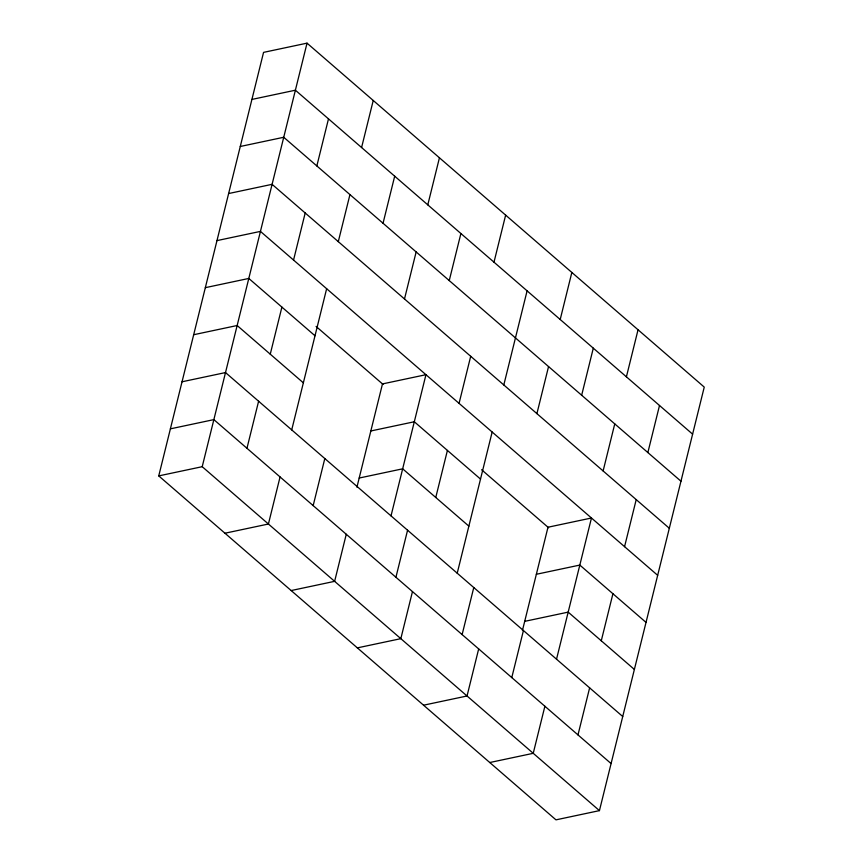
<?xml version="1.0" encoding="UTF-8"?>
<svg xmlns="http://www.w3.org/2000/svg" width="863" height="863" viewBox="0 0 863 863"><rect width="100%" height="100%" fill="white"/><g stroke="black" fill="none" stroke-linecap="round" stroke-linejoin="round"><path stroke-width="1.29" d="M158.749 475.901L263.56 52.373L307.034 43.15L704.251 387.099L599.44 810.627L555.966 819.85L158.749 475.901L202.212 466.689L599.44 810.627M202.212 466.689L307.034 43.15M246.958 448.285L258.609 401.23M270.259 354.175L281.899 307.109M293.549 260.054L305.189 212.988M316.84 165.933L328.49 118.867M280.065 476.948L268.415 524.014L224.952 533.226M291.716 429.893L326.646 288.717M338.296 241.651L349.947 194.596M361.586 147.53L373.237 100.475M313.172 505.61L324.812 458.555M383.043 223.258L394.693 176.192M356.926 487.185L382.482 383.916L425.955 374.704L391.015 515.88M346.268 534.273L334.628 581.338L291.155 590.551M404.499 298.976L416.149 251.92M427.789 204.855L439.44 157.8M449.245 280.583L460.896 233.517M395.923 577.271L407.573 530.206M412.471 591.597L400.831 638.663L357.358 647.876M435.761 497.476L447.412 450.421M459.062 403.366L470.702 356.3M493.992 262.179L505.642 215.124M457.217 573.205L492.158 432.029M503.809 384.963L527.099 290.842M462.126 634.596L473.776 587.53M478.674 648.922L467.034 695.988L423.56 705.2M536.905 413.625L548.555 366.57M560.206 319.504L571.845 272.449M522.439 630.497L547.994 527.228L591.468 518.005L556.527 659.192M511.781 677.584L523.431 630.529M581.662 395.232L593.302 348.167M544.887 706.247L533.237 753.313L489.763 762.525M603.118 470.95L614.758 423.895M626.409 376.829L638.048 329.774M577.983 734.909L589.634 687.854M601.274 640.788L612.924 593.733M624.564 546.667L636.214 499.612M647.865 452.557L659.505 405.491M251.91 99.428L295.383 90.205L692.611 434.154M240.27 146.483L283.733 137.271L680.961 481.22M228.619 193.549L272.093 184.326L669.321 528.275M216.98 240.604L260.443 231.392L657.671 575.33M205.329 287.67L248.803 278.447L315.006 335.772M193.679 334.725L237.152 325.513L303.355 382.827M182.039 381.78L225.513 372.568L622.73 716.517M170.389 428.846L213.862 419.623L611.09 763.572M370.842 430.971L414.316 421.759L480.518 479.084M359.191 478.037L402.665 468.814L468.868 526.139M536.355 574.283L579.817 565.071L646.02 622.396M524.704 621.349L568.178 612.126L634.381 669.451M316.074 326.419L383.096 384.445M481.586 469.731L548.609 527.757"/></g></svg>
